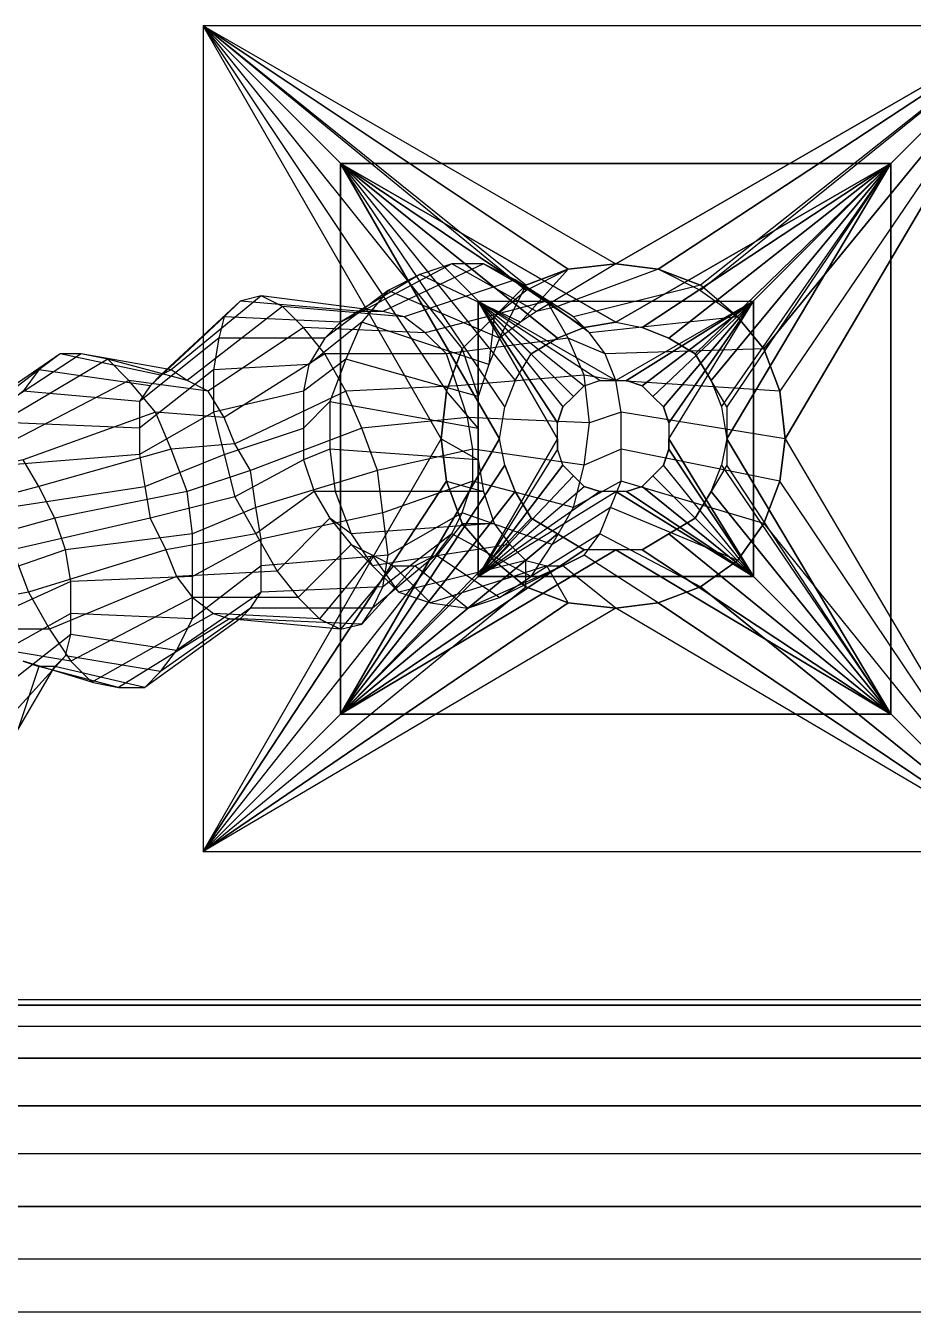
# Model space of a CAD drawing. Header units: metres. Extents: x 114 to 218, y 8 to 180.
# Drawn here: x 173.38 to 175.96, y 133.37 to 137.108 of the extents above; entities that cross this region are included whole.
import ezdxf

# ---------------------------------------------------------------- set-up
doc = ezdxf.new("R2010")
doc.units = ezdxf.units.M
doc.header["$MEASUREMENT"] = 0
for name, color, linetype in [('M-SA2S-ADist', 7, 'Continuous'), ('M-SA2S-Flex', 7, 'Continuous'), ('M-SA2S-Round', 7, 'Continuous')]:
    doc.layers.add(name, color=color, linetype=linetype)

msp = doc.modelspace()

# ---------------------------------------------------------------- linework, layer by layer
at = {"layer": 'M-SA2S-ADist', "color": 3, "true_color": 0x00ff00}
for points in [[(176.295, 134.708), (176.295, 137.1075), (173.8955, 137.1075), (173.8955, 134.708), (176.295, 134.708), (175.0953, 135.4156)], [(174.5877, 135.9078), (173.8955, 137.1075), (173.8955, 134.708), (174.5877, 135.9078)], [(176.295, 137.1075), (173.8955, 137.1075), (175.0953, 136.4154)], [(175.0953, 136.4154), (174.9568, 136.4), (173.8955, 137.1075), (175.0953, 136.4154)], [(174.603, 136.0462), (174.5877, 135.9078), (173.8955, 137.1075), (174.603, 136.0462)], [(173.8955, 137.1075), (174.9568, 136.4), (175.0953, 136.4154)], [(174.8338, 136.3385), (173.8955, 137.1075), (174.6492, 136.1693), (174.603, 136.0462)], [(174.8338, 136.3538), (173.8955, 137.1075), (174.603, 136.0462), (174.6492, 136.1693)], [(173.8955, 137.1075), (174.7415, 136.2616)], [(173.8955, 137.1075), (174.6492, 136.1693), (174.7415, 136.2616), (173.8955, 137.1075)], [(173.8955, 137.1075), (173.8955, 137.1075)], [(173.8955, 137.1075), (173.8955, 137.1075)], [(175.2183, 136.4), (175.0953, 136.4154), (176.295, 137.1075), (175.2183, 136.4)], [(175.2183, 136.4), (176.295, 137.1075), (175.0953, 136.4154), (175.2183, 136.4)], [(175.5721, 136.0462), (175.526, 136.1693), (176.295, 137.1075), (175.3414, 136.3385), (175.2183, 136.4)], [(176.295, 137.1075), (175.3414, 136.3538), (175.2183, 136.4)], [(176.295, 137.1075), (175.449, 136.2616), (175.3414, 136.3538)], [(175.449, 136.2616), (176.295, 137.1075)], [(176.295, 137.1075), (175.526, 136.1693), (175.5721, 136.0462)], [(175.5875, 135.9078), (176.295, 137.1075), (175.5721, 136.0462), (175.5875, 135.9078), (176.295, 134.708), (175.5721, 135.7847)], [(176.295, 137.1075), (175.5721, 136.0462), (175.5875, 135.9078), (175.5721, 135.7847)], [(176.295, 137.1075), (175.5875, 135.9078), (176.295, 134.708), (176.295, 137.1075)], [(174.2954, 136.7076), (174.2954, 135.1079), (175.8951, 135.1079), (175.8951, 136.7076), (174.2954, 136.7076)], [(175.8951, 135.1079), (174.2954, 135.1079), (174.2954, 136.7076), (175.8951, 136.7076), (175.8951, 135.1079)], [(175.8951, 136.7076), (175.4183, 135.9078), (175.8951, 135.1079), (175.0953, 135.5847), (174.2954, 135.1079), (174.7569, 135.9078), (174.2954, 136.7076), (175.0953, 136.2462), (175.8951, 136.7076)], [(174.2954, 136.7076), (174.7569, 135.9078), (174.2954, 135.1079), (175.0953, 135.5847), (175.8951, 135.1079), (175.4183, 135.9078), (175.8951, 136.7076), (175.0953, 136.2462), (174.2954, 136.7076)], [(174.7723, 135.8309), (174.7569, 135.9078), (174.7723, 136), (174.2954, 136.7076), (174.803, 136.077), (174.7723, 136)], [(174.803, 136.077), (174.8492, 136.1539), (174.2954, 136.7076), (174.9261, 136.2), (174.8492, 136.1539)], [(174.9261, 136.2), (175.003, 136.2308), (174.2954, 136.7076), (175.003, 136.2308), (175.0953, 136.2462), (175.003, 136.2308), (174.9261, 136.2), (174.2954, 136.7076), (174.8492, 136.1539), (174.9261, 136.2)], [(174.803, 136.077), (174.7723, 136), (174.2954, 136.7076), (174.803, 136.077), (174.8492, 136.1539)], [(174.2954, 136.7076), (174.2954, 136.7076)], [(174.2954, 136.7076), (174.2954, 136.7076)], [(175.0953, 136.2462), (175.1722, 136.2308), (175.8951, 136.7076), (175.2491, 136.2), (175.1722, 136.2308)], [(175.8951, 136.7076), (175.1722, 136.2308), (175.2491, 136.2)], [(175.2491, 136.2), (175.326, 136.1539), (175.8951, 136.7076), (175.3721, 136.077), (175.326, 136.1539)], [(175.326, 136.1539), (175.2491, 136.2), (175.8951, 136.7076), (175.326, 136.1539), (175.3721, 136.077)], [(175.3721, 136.077), (175.4029, 136), (175.8951, 136.7076)], [(175.4183, 136), (175.3721, 136.077), (175.8951, 136.7076), (175.4183, 136), (175.4183, 135.9078), (175.4183, 135.8309)], [(175.8951, 136.7076), (175.8951, 136.7076)], [(175.8951, 136.7076), (175.8951, 136.7076)], [(174.6492, 136.1693), (174.7415, 136.2616), (174.8338, 136.3385), (174.9568, 136.4)], [(174.9568, 136.4), (174.8338, 136.3538), (174.9568, 136.4), (175.0953, 136.4154), (175.2183, 136.4), (175.3414, 136.3538)], [(174.9568, 136.4), (174.9568, 136.4)], [(174.9568, 136.4), (174.9568, 136.4)], [(174.9568, 136.4), (174.9568, 136.4)], [(175.0953, 136.4154), (175.0953, 136.4154)], [(175.0953, 136.4154), (175.0953, 136.4154)], [(175.0953, 136.4154), (175.0953, 136.4154)], [(175.2183, 136.4), (175.2183, 136.4)], [(175.2183, 136.4), (175.2183, 136.4)], [(175.2183, 136.4), (175.2183, 136.4)], [(174.8338, 136.3538), (174.7415, 136.2616), (174.8338, 136.3538)], [(174.8338, 136.3538), (174.8338, 136.3538)], [(174.8338, 136.3538), (174.8338, 136.3538)], [(175.449, 136.2616), (175.3414, 136.3538)], [(175.3414, 136.3538), (175.3414, 136.3538)], [(175.3414, 136.3538), (175.3414, 136.3538)], [(174.8338, 136.3385), (174.8338, 136.3385)], [(175.3414, 136.3385), (175.449, 136.2616), (175.526, 136.1693)], [(175.3414, 136.3385), (175.3414, 136.3385)], [(174.9261, 135.877), (174.9261, 135.9078), (174.9261, 135.9539), (174.6953, 136.3077), (174.9415, 136), (174.9261, 135.9539)], [(174.9415, 136), (174.9722, 136.0308), (174.6953, 136.3077), (175.003, 136.0616), (174.9722, 136.0308)], [(175.003, 136.0616), (175.0491, 136.077), (174.6953, 136.3077)], [(175.4952, 135.5078), (175.2491, 135.9078), (175.4952, 136.3077), (175.0953, 136.077), (174.6953, 136.3077), (174.9261, 135.9078), (174.6953, 135.5078), (175.0953, 135.754), (175.4952, 135.5078)], [(174.6953, 136.3077), (174.6953, 135.5078), (175.4952, 135.5078), (175.4952, 136.3077)], [(175.4952, 135.5078), (174.6953, 135.5078), (174.6953, 136.3077), (175.4952, 136.3077), (175.4952, 135.5078)], [(174.9261, 135.9078), (174.9261, 135.877), (174.6953, 135.5078), (174.9261, 135.9078), (174.6953, 136.3077), (174.9261, 135.9539)], [(174.6953, 136.3077), (174.9415, 136)], [(175.0491, 136.077), (174.6953, 136.3077), (175.003, 136.0616)], [(174.9722, 136.0308), (174.6953, 136.3077)], [(175.0953, 136.077), (174.6953, 136.3077), (175.4952, 136.3077), (175.0953, 136.077)], [(174.6953, 136.3077), (174.6953, 136.3077)], [(174.6953, 136.3077), (174.6953, 136.3077)], [(175.0491, 136.077), (175.0953, 136.077), (175.126, 136.077), (175.4952, 136.3077), (175.1722, 136.0616), (175.126, 136.077)], [(175.126, 136.077), (175.1722, 136.0616), (175.4952, 136.3077), (175.126, 136.077)], [(175.1722, 136.0616), (175.2029, 136.0308), (175.4952, 136.3077), (175.2337, 136), (175.2029, 136.0308)], [(175.4952, 136.3077), (175.2491, 135.9539), (175.2337, 136), (175.4952, 136.3077), (175.2029, 136.0308)], [(175.2337, 136), (175.2491, 135.9539), (175.4952, 136.3077)], [(175.2491, 135.9078), (175.4952, 136.3077)], [(175.4952, 136.3077), (175.4952, 136.3077)], [(175.4952, 136.3077), (175.4952, 136.3077)], [(174.603, 136.0462), (174.5877, 135.9078), (174.603, 136.0462), (174.6492, 136.1693), (174.7415, 136.2616)], [(174.7415, 136.2616), (174.7415, 136.2616)], [(174.7415, 136.2616), (174.7415, 136.2616)], [(174.7415, 136.2616), (174.7415, 136.2616)], [(175.0953, 136.2462), (175.1722, 136.2308)], [(175.0953, 136.2462), (175.0953, 136.2462)], [(175.0953, 136.2462), (175.0953, 136.2462)], [(175.526, 136.1693), (175.449, 136.2616), (175.526, 136.1693)], [(175.449, 136.2616), (175.449, 136.2616)], [(175.449, 136.2616), (175.449, 136.2616)], [(175.449, 136.2616), (175.449, 136.2616)], [(175.003, 136.2308), (175.003, 136.2308)], [(175.1722, 136.2308), (175.1722, 136.2308)], [(175.1722, 136.2308), (175.1722, 136.2308)], [(174.6492, 136.1693), (174.6492, 136.1693)], [(174.6492, 136.1693), (174.6492, 136.1693)], [(174.6492, 136.1693), (174.6492, 136.1693)], [(174.9261, 136.2), (174.9261, 136.2)], [(174.9261, 136.2), (174.9261, 136.2)], [(175.2491, 136.2), (175.2491, 136.2)], [(175.2491, 136.2), (175.2491, 136.2)], [(175.526, 136.1693), (175.5721, 136.0462), (175.5875, 135.9078), (175.5721, 135.7847)], [(175.526, 136.1693), (175.526, 136.1693)], [(175.526, 136.1693), (175.526, 136.1693)], [(175.526, 136.1693), (175.526, 136.1693)], [(174.8492, 136.1539), (174.8492, 136.1539)], [(174.8492, 136.1539), (174.8492, 136.1539)], [(175.326, 136.1539), (175.326, 136.1539)], [(175.326, 136.1539), (175.326, 136.1539)], [(174.803, 136.077), (174.803, 136.077)], [(174.803, 136.077), (174.803, 136.077)], [(174.9261, 135.9078), (174.9261, 135.9539), (174.9415, 136), (174.9722, 136.0308), (175.003, 136.0616), (175.0491, 136.077), (175.0953, 136.077), (175.126, 136.077)], [(175.003, 136.0616), (175.003, 136.0616)], [(175.003, 136.0616), (175.003, 136.0616)], [(175.0491, 136.077), (175.0491, 136.077)], [(175.0491, 136.077), (175.0491, 136.077)], [(175.0953, 136.077), (175.0953, 136.077)], [(175.0953, 136.077), (175.0953, 136.077)], [(175.126, 136.077), (175.126, 136.077)], [(175.126, 136.077), (175.126, 136.077)], [(175.1722, 136.0616), (175.2029, 136.0308), (175.2337, 136)], [(175.1722, 136.0616), (175.1722, 136.0616)], [(175.1722, 136.0616), (175.1722, 136.0616)], [(175.3721, 136.077), (175.3721, 136.077)], [(175.3721, 136.077), (175.3721, 136.077)], [(174.603, 136.0462), (174.603, 136.0462)], [(174.603, 136.0462), (174.603, 136.0462)], [(174.603, 136.0462), (174.603, 136.0462)], [(174.9722, 136.0308), (174.9722, 136.0308)], [(174.9722, 136.0308), (174.9722, 136.0308)], [(175.2029, 136.0308), (175.2029, 136.0308)], [(175.2029, 136.0308), (175.2029, 136.0308)], [(175.5721, 136.0462), (175.5721, 136.0462)], [(175.5721, 136.0462), (175.5721, 136.0462)], [(175.5721, 136.0462), (175.5721, 136.0462)], [(175.5721, 136.0462), (175.5721, 136.0462)], [(174.7723, 135.8309), (174.803, 135.754), (174.2954, 135.1079), (174.7723, 135.8309), (174.7569, 135.9078), (174.7723, 136)], [(174.7723, 136), (174.7723, 136)], [(174.7723, 136), (174.7723, 136)], [(174.9415, 136), (174.9415, 136)], [(174.9415, 136), (174.9415, 136)], [(175.2337, 136), (175.2337, 136)], [(175.2337, 136), (175.2337, 136)], [(175.4029, 136), (175.4183, 135.9078), (175.4029, 135.8309), (175.8951, 135.1079), (175.3721, 135.754), (175.4029, 135.8309)], [(175.4029, 136), (175.4029, 136)], [(175.4183, 136), (175.4183, 136)], [(174.9261, 135.9539), (174.9261, 135.9539)], [(174.9261, 135.9539), (174.9261, 135.9539)], [(175.2491, 135.9539), (175.2491, 135.9078), (175.2491, 135.877), (175.4952, 135.5078), (175.2337, 135.8309), (175.2491, 135.877)], [(175.2491, 135.9539), (175.2491, 135.9078)], [(175.2491, 135.9539), (175.2491, 135.9539)], [(175.2491, 135.9539), (175.2491, 135.9539)], [(174.5877, 135.9078), (174.603, 135.7847), (173.8955, 134.708), (174.5877, 135.9078)], [(176.295, 134.708), (175.2183, 135.4309), (175.0953, 135.4156), (174.9568, 135.4309), (173.8955, 134.708), (174.603, 135.7847), (174.5877, 135.9078)], [(174.603, 135.7847), (174.6492, 135.6617), (174.603, 135.7847), (174.5877, 135.9078)], [(174.5877, 135.9078), (174.5877, 135.9078)], [(174.5877, 135.9078), (174.5877, 135.9078)], [(174.5877, 135.9078), (174.5877, 135.9078)], [(174.7569, 135.9078), (174.7569, 135.9078)], [(174.7569, 135.9078), (174.7569, 135.9078)], [(174.9261, 135.9078), (174.9261, 135.9078)], [(174.9261, 135.9078), (174.9261, 135.9078)], [(175.2491, 135.877), (175.2491, 135.9078), (175.4952, 135.5078), (175.2491, 135.877)], [(175.2491, 135.9078), (175.2491, 135.9078)], [(175.2491, 135.9078), (175.2491, 135.9078)], [(175.4183, 135.9078), (175.4183, 135.9078)], [(175.4183, 135.9078), (175.4183, 135.9078)], [(175.5875, 135.9078), (175.5721, 135.7847)], [(175.5875, 135.9078), (175.5875, 135.9078)], [(175.5875, 135.9078), (175.5875, 135.9078)], [(175.5875, 135.9078), (175.5875, 135.9078)], [(174.9415, 135.8309), (174.9261, 135.877), (174.6953, 135.5078)], [(174.9415, 135.8309), (174.9261, 135.877)], [(174.9261, 135.877), (174.9261, 135.877)], [(174.9261, 135.877), (174.9261, 135.877)], [(175.2491, 135.877), (175.2337, 135.8309)], [(175.2491, 135.877), (175.2491, 135.877)], [(175.2491, 135.877), (175.2491, 135.877)], [(174.803, 135.754), (174.7723, 135.8309), (174.2954, 135.1079)], [(175.003, 135.7693), (174.9722, 135.8001), (174.6953, 135.5078), (174.9415, 135.8309), (174.9722, 135.8001)], [(174.9722, 135.8001), (174.9415, 135.8309), (174.6953, 135.5078)], [(174.7723, 135.8309), (174.7723, 135.8309)], [(174.7723, 135.8309), (174.7723, 135.8309)], [(174.9415, 135.8309), (174.9415, 135.8309)], [(174.9415, 135.8309), (174.9415, 135.8309)], [(175.1722, 135.7693), (175.2029, 135.8001), (175.4952, 135.5078), (175.2337, 135.8309), (175.2029, 135.8001)], [(175.2337, 135.8309), (175.2029, 135.8001), (175.4952, 135.5078)], [(175.2337, 135.8309), (175.2337, 135.8309)], [(175.2337, 135.8309), (175.2337, 135.8309)], [(175.8951, 135.1079), (175.4183, 135.8309), (175.3721, 135.754)], [(175.4029, 135.8309), (175.4029, 135.8309)], [(175.4183, 135.8309), (175.4183, 135.8309)], [(174.9722, 135.8001), (174.6953, 135.5078), (175.003, 135.7693)], [(175.126, 135.754), (175.0953, 135.754), (175.0491, 135.754), (175.003, 135.7693), (174.9722, 135.8001)], [(174.9722, 135.8001), (174.9722, 135.8001)], [(174.9722, 135.8001), (174.9722, 135.8001)], [(175.2029, 135.8001), (175.1722, 135.7693)], [(175.2029, 135.8001), (175.2029, 135.8001)], [(175.2029, 135.8001), (175.2029, 135.8001)], [(174.603, 135.7847), (174.6492, 135.6617), (173.8955, 134.708), (174.8338, 135.4771), (174.9568, 135.4309)], [(174.603, 135.7847), (174.603, 135.7847)], [(174.603, 135.7847), (174.603, 135.7847)], [(174.603, 135.7847), (174.603, 135.7847)], [(175.126, 135.754), (175.0953, 135.754), (175.0491, 135.754), (174.6953, 135.5078), (175.003, 135.7693), (175.0491, 135.754)], [(175.003, 135.7693), (175.003, 135.7693)], [(175.003, 135.7693), (175.003, 135.7693)], [(175.126, 135.754), (175.4952, 135.5078), (175.1722, 135.7693), (175.126, 135.754)], [(175.126, 135.754), (175.1722, 135.7693), (175.4952, 135.5078), (175.126, 135.754)], [(175.1722, 135.7693), (175.1722, 135.7693)], [(175.1722, 135.7693), (175.1722, 135.7693)], [(175.449, 135.554), (175.526, 135.6617), (175.5721, 135.7847)], [(175.5721, 135.7847), (175.526, 135.6617), (176.295, 134.708)], [(175.526, 135.6617), (176.295, 134.708), (175.5721, 135.7847), (175.526, 135.6617)], [(175.5721, 135.7847), (175.5721, 135.7847)], [(175.5721, 135.7847), (175.5721, 135.7847)], [(175.5721, 135.7847), (175.5721, 135.7847)], [(174.9261, 135.6309), (174.8492, 135.677), (174.2954, 135.1079), (174.803, 135.754), (174.8492, 135.677)], [(174.8492, 135.677), (174.9261, 135.6309), (174.2954, 135.1079), (174.8492, 135.677), (174.803, 135.754)], [(175.0491, 135.754), (174.6953, 135.5078), (175.0953, 135.754)], [(174.803, 135.754), (174.803, 135.754)], [(174.803, 135.754), (174.803, 135.754)], [(175.0491, 135.754), (175.0491, 135.754)], [(175.0491, 135.754), (175.0491, 135.754)], [(175.4952, 135.5078), (175.0953, 135.754)], [(175.0953, 135.754), (175.0953, 135.754)], [(175.0953, 135.754), (175.0953, 135.754)], [(175.126, 135.754), (175.126, 135.754)], [(175.126, 135.754), (175.126, 135.754)], [(175.3721, 135.754), (175.326, 135.677), (175.8951, 135.1079), (175.2491, 135.6309), (175.326, 135.677)], [(175.326, 135.677), (175.3721, 135.754), (175.8951, 135.1079), (175.326, 135.677), (175.2491, 135.6309)], [(175.3721, 135.754), (175.3721, 135.754)], [(175.3721, 135.754), (175.3721, 135.754)], [(174.6492, 135.6617), (173.8955, 134.708), (174.8338, 135.4771), (174.9568, 135.4309)], [(174.6492, 135.6617), (174.7415, 135.554), (174.6492, 135.6617)], [(174.8338, 135.4771), (174.7415, 135.554), (174.6492, 135.6617)], [(174.6492, 135.6617), (174.6492, 135.6617)], [(174.6492, 135.6617), (174.6492, 135.6617)], [(174.6492, 135.6617), (174.6492, 135.6617)], [(174.8492, 135.677), (174.8492, 135.677)], [(174.8492, 135.677), (174.8492, 135.677)], [(175.326, 135.677), (175.326, 135.677)], [(175.326, 135.677), (175.326, 135.677)], [(175.526, 135.6617), (175.449, 135.554), (175.3414, 135.4771)], [(175.526, 135.6617), (175.449, 135.554), (176.295, 134.708)], [(175.526, 135.6617), (175.526, 135.6617)], [(175.526, 135.6617), (175.526, 135.6617)], [(175.526, 135.6617), (175.526, 135.6617)], [(175.1722, 135.5847), (175.0953, 135.5847), (175.003, 135.5847), (174.2954, 135.1079), (174.9261, 135.6309), (175.003, 135.5847)], [(174.2954, 135.1079), (175.003, 135.5847), (174.9261, 135.6309)], [(174.9261, 135.6309), (174.9261, 135.6309)], [(174.9261, 135.6309), (174.9261, 135.6309)], [(175.1722, 135.5847), (175.2491, 135.6309), (175.8951, 135.1079), (175.1722, 135.5847), (175.0953, 135.5847), (175.003, 135.5847)], [(175.2491, 135.6309), (175.1722, 135.5847), (175.8951, 135.1079)], [(175.2491, 135.6309), (175.2491, 135.6309)], [(175.2491, 135.6309), (175.2491, 135.6309)], [(175.003, 135.5847), (175.003, 135.5847)], [(175.003, 135.5847), (175.003, 135.5847)], [(175.0953, 135.5847), (175.0953, 135.5847)], [(175.0953, 135.5847), (175.0953, 135.5847)], [(175.1722, 135.5847), (175.1722, 135.5847)], [(175.1722, 135.5847), (175.1722, 135.5847)], [(174.7415, 135.554), (173.8955, 134.708)], [(173.8955, 134.708), (174.7415, 135.554)], [(174.7415, 135.554), (174.8338, 135.4771), (174.7415, 135.554)], [(174.7415, 135.554), (174.7415, 135.554)], [(174.7415, 135.554), (174.7415, 135.554)], [(174.7415, 135.554), (174.7415, 135.554)], [(176.295, 134.708), (175.449, 135.554), (175.3414, 135.4771)], [(175.449, 135.554), (175.3414, 135.4771)], [(175.449, 135.554), (175.449, 135.554)], [(175.449, 135.554), (175.449, 135.554)], [(175.449, 135.554), (175.449, 135.554)], [(174.6953, 135.5078), (174.6953, 135.5078)], [(174.6953, 135.5078), (174.6953, 135.5078)], [(175.4952, 135.5078), (175.4952, 135.5078)], [(175.4952, 135.5078), (175.4952, 135.5078)], [(175.0953, 135.4156), (174.9568, 135.4309), (174.8338, 135.4771)], [(174.8338, 135.4771), (174.8338, 135.4771)], [(174.8338, 135.4771), (174.8338, 135.4771)], [(174.8338, 135.4771), (174.8338, 135.4771)], [(175.0953, 135.4156), (175.2183, 135.4309), (175.3414, 135.4771)], [(175.2183, 135.4309), (175.3414, 135.4771), (176.295, 134.708)], [(176.295, 134.708), (175.3414, 135.4771), (175.2183, 135.4309)], [(175.3414, 135.4771), (175.3414, 135.4771)], [(175.3414, 135.4771), (175.3414, 135.4771)], [(175.3414, 135.4771), (175.3414, 135.4771)], [(174.9568, 135.4309), (175.0953, 135.4156), (173.8955, 134.708), (174.9568, 135.4309)], [(174.9568, 135.4309), (174.9568, 135.4309)], [(174.9568, 135.4309), (174.9568, 135.4309)], [(174.9568, 135.4309), (174.9568, 135.4309)], [(175.0953, 135.4156), (175.2183, 135.4309), (176.295, 134.708)], [(175.2183, 135.4309), (175.2183, 135.4309)], [(175.2183, 135.4309), (175.2183, 135.4309)], [(175.2183, 135.4309), (175.2183, 135.4309)], [(175.2183, 135.4309), (175.2183, 135.4309)], [(175.0953, 135.4156), (173.8955, 134.708), (176.295, 134.708), (175.0953, 135.4156)], [(175.0953, 135.4156), (175.0953, 135.4156)], [(175.0953, 135.4156), (175.0953, 135.4156)], [(175.0953, 135.4156), (175.0953, 135.4156)], [(174.2954, 135.1079), (174.2954, 135.1079)], [(174.2954, 135.1079), (174.2954, 135.1079)], [(175.8951, 135.1079), (175.8951, 135.1079)], [(175.8951, 135.1079), (175.8951, 135.1079)], [(173.8955, 134.708), (173.8955, 134.708)], [(173.8955, 134.708), (173.8955, 134.708)]]:
    msp.add_lwpolyline(points, dxfattribs=at)
at = {"layer": 'M-SA2S-Flex', "color": 5, "true_color": 0x0000ff}
for points in [[(174.6184, 136.4154), (174.5261, 136.3846), (174.2954, 136.2462)], [(174.7107, 136.4154), (174.6184, 136.4154), (174.3569, 136.2769)], [(174.803, 136.3692), (174.7107, 136.4154), (174.4185, 136.2769)], [(174.9261, 136.2923), (174.8645, 136.2769), (174.6184, 136.4154)], [(174.6184, 136.4154), (174.6184, 136.4154)], [(174.9722, 136.2616), (174.9261, 136.2923), (174.7107, 136.4154)], [(174.7107, 136.4154), (174.7107, 136.4154)], [(174.9568, 136.4), (174.8338, 136.3538), (174.7569, 136.2)], [(175.0953, 136.4154), (174.9568, 136.4), (174.8184, 136.2462)], [(175.2183, 136.4), (175.0953, 136.4154), (174.8645, 136.2769)], [(175.3414, 136.3538), (175.2183, 136.4), (174.9261, 136.2923)], [(174.9568, 136.4), (174.9568, 136.4)], [(175.0953, 136.4154), (175.0953, 136.4154)], [(175.2183, 136.4), (175.2183, 136.4)], [(174.5261, 136.3846), (174.4339, 136.3385), (174.2493, 136.2)], [(174.8953, 136.3077), (174.803, 136.3692), (174.48, 136.2616)], [(174.8645, 136.2769), (174.8184, 136.2462), (174.5261, 136.3846)], [(174.5261, 136.3846), (174.5261, 136.3846)], [(174.8338, 136.3538), (174.7415, 136.2616), (174.7261, 136.1231)], [(175.0184, 136.2154), (174.9722, 136.2616), (174.803, 136.3692)], [(174.803, 136.3692), (174.803, 136.3692)], [(174.8338, 136.3538), (174.8338, 136.3538)], [(175.449, 136.2616), (175.3414, 136.3538), (174.9722, 136.2616)], [(175.3414, 136.3538), (175.3414, 136.3538)], [(174.0647, 136.3231), (174.0032, 136.3077), (173.7724, 136.0923)], [(174.1262, 136.2923), (174.0647, 136.3231), (173.8032, 136.1077)], [(174.48, 136.2616), (174.4185, 136.2769), (174.0647, 136.3231)], [(174.0647, 136.3231), (174.0647, 136.3231)], [(174.4339, 136.3385), (174.3569, 136.2462), (174.2031, 136.1231)], [(174.8184, 136.2462), (174.7569, 136.2), (174.4339, 136.3385)], [(174.4339, 136.3385), (174.4339, 136.3385)], [(174.0032, 136.3077), (173.957, 136.2616), (173.7417, 136.0616)], [(174.1877, 136.2308), (174.1262, 136.2923), (173.8493, 136.077)], [(174.4185, 136.2769), (174.3569, 136.2769), (174.0032, 136.3077)], [(174.0032, 136.3077), (174.0032, 136.3077)], [(174.5415, 136.2154), (174.48, 136.2616), (174.1262, 136.2923)], [(174.1262, 136.2923), (174.1262, 136.2923)], [(174.9568, 136.2), (174.8953, 136.3077), (174.5415, 136.2154)], [(175.0645, 136.1539), (175.0184, 136.2154), (174.8953, 136.3077)], [(174.8953, 136.3077), (174.8953, 136.3077)], [(174.9261, 136.2923), (174.9261, 136.2923)], [(173.957, 136.2616), (173.9416, 136.2), (173.7109, 136.0154)], [(174.2954, 136.2462), (174.2493, 136.2), (173.9416, 136.2)], [(174.3569, 136.2769), (174.2954, 136.2462), (173.957, 136.2616)], [(173.957, 136.2616), (173.957, 136.2616)], [(174.3569, 136.2462), (174.3108, 136.1385), (174.1877, 136.0462)], [(174.2954, 136.2462), (174.2954, 136.2462)], [(174.3569, 136.2769), (174.3569, 136.2769)], [(174.7569, 136.2), (174.7261, 136.1231), (174.3569, 136.2462)], [(174.3569, 136.2462), (174.3569, 136.2462)], [(174.4185, 136.2769), (174.4185, 136.2769)], [(174.48, 136.2616), (174.48, 136.2616)], [(174.7415, 136.2616), (174.6492, 136.1693), (174.6953, 136.0308)], [(174.7415, 136.2616), (174.7415, 136.2616)], [(174.8184, 136.2462), (174.8184, 136.2462)], [(174.8645, 136.2769), (174.8645, 136.2769)], [(174.9722, 136.2616), (174.9722, 136.2616)], [(175.526, 136.1693), (175.449, 136.2616), (175.0184, 136.2154)], [(175.449, 136.2616), (175.449, 136.2616)], [(174.2493, 136.1539), (174.1877, 136.2308), (173.9109, 136.0462)], [(174.603, 136.1539), (174.5415, 136.2154), (174.1877, 136.2308)], [(174.1877, 136.2308), (174.1877, 136.2308)], [(174.5415, 136.2154), (174.5415, 136.2154)], [(175.0184, 136.2154), (175.0184, 136.2154)], [(173.9416, 136.2), (173.9263, 136.1077), (173.7109, 135.9385)], [(174.2493, 136.2), (174.2031, 136.1231), (173.9263, 136.1077)], [(173.9416, 136.2), (173.9416, 136.2)], [(174.2493, 136.2), (174.2493, 136.2)], [(175.003, 136.0923), (174.9568, 136.2), (174.603, 136.1539)], [(174.6492, 136.1693), (174.603, 136.0462)], [(174.6492, 136.1693), (174.6492, 136.1693)], [(174.7569, 136.2), (174.7569, 136.2)], [(175.0953, 136.077), (175.0645, 136.1539), (174.9568, 136.2)], [(174.9568, 136.2), (174.9568, 136.2)], [(175.5721, 136.0462), (175.526, 136.1693), (175.0645, 136.1539)], [(175.526, 136.1693), (175.526, 136.1693)], [(173.4802, 136.1539), (173.4187, 136.1077), (173.1572, 135.9078)], [(173.5417, 136.1539), (173.4802, 136.1539), (173.1879, 135.9539)], [(173.6186, 136.1385), (173.5417, 136.1539), (173.2341, 135.9539)], [(173.6801, 136.077), (173.6186, 136.1385), (173.2802, 135.9385)], [(173.8032, 136.1077), (173.7724, 136.0923), (173.4802, 136.1539)], [(173.4802, 136.1539), (173.4802, 136.1539)], [(173.8493, 136.077), (173.8032, 136.1077), (173.5417, 136.1539)], [(173.5417, 136.1539), (173.5417, 136.1539)], [(173.9109, 136.0462), (173.8493, 136.077), (173.6186, 136.1385)], [(173.6186, 136.1385), (173.6186, 136.1385)], [(174.3108, 136.0462), (174.2493, 136.1539), (173.957, 135.9693)], [(174.6338, 136.0616), (174.603, 136.1539), (174.2493, 136.1539)], [(174.2493, 136.1539), (174.2493, 136.1539)], [(174.3108, 136.1385), (174.2646, 136.0154)], [(174.7261, 136.1231), (174.6953, 136.0308), (174.3108, 136.1385)], [(174.3108, 136.1385), (174.3108, 136.1385)], [(174.603, 136.1539), (174.603, 136.1539)], [(175.0645, 136.1539), (175.0645, 136.1539)], [(173.4187, 136.1077), (173.3725, 136.0462), (173.1418, 135.8616)], [(173.7724, 136.0923), (173.7417, 136.0616), (173.4187, 136.1077)], [(173.4187, 136.1077), (173.4187, 136.1077)], [(173.9263, 136.1077), (173.9263, 135.9847), (173.7109, 135.8616)], [(173.7724, 136.0923), (173.7724, 136.0923)], [(173.8032, 136.1077), (173.8032, 136.1077)], [(174.2031, 136.1231), (174.1877, 136.0462), (173.9263, 135.9847)], [(173.9263, 136.1077), (173.9263, 136.1077)], [(174.2031, 136.1231), (174.2031, 136.1231)], [(175.0184, 135.9539), (175.003, 136.0923), (174.6338, 136.0616)], [(174.7261, 136.1231), (174.7261, 136.1231)], [(175.1106, 135.9847), (175.0953, 136.077), (175.003, 136.0923)], [(175.003, 136.0923), (175.003, 136.0923)], [(173.7571, 135.9847), (173.6801, 136.077), (173.3264, 135.8924)], [(173.7417, 136.0616), (173.7109, 136.0154), (173.3725, 136.0462)], [(173.957, 135.9693), (173.9109, 136.0462), (173.6801, 136.077)], [(173.6801, 136.077), (173.6801, 136.077)], [(173.7417, 136.0616), (173.7417, 136.0616)], [(173.8493, 136.077), (173.8493, 136.077)], [(174.6646, 135.9693), (174.6338, 136.0616), (174.3108, 136.0462)], [(174.6338, 136.0616), (174.6338, 136.0616)], [(175.5875, 135.9078), (175.5721, 136.0462), (175.0953, 136.077)], [(175.0953, 136.077), (175.0953, 136.077)], [(173.9109, 136.0462), (173.9109, 136.0462)], [(174.3569, 135.9385), (174.3108, 136.0462), (173.9878, 135.8924)], [(174.1877, 136.0462), (174.1877, 135.9385)], [(174.1877, 136.0462), (174.1877, 136.0462)], [(174.6953, 135.9385), (174.603, 136.0462), (174.5877, 135.9078), (174.6953, 135.8462), (174.7107, 135.754), (174.28, 135.754)], [(174.3108, 136.0462), (174.3108, 136.0462)], [(174.603, 136.0462), (174.603, 136.0462)], [(174.6953, 136.0308), (174.6953, 135.9385)], [(174.6953, 136.0308), (174.6953, 136.0308)], [(175.5721, 136.0462), (175.5721, 136.0462)], [(173.7109, 136.0154), (173.7109, 135.9385), (173.3418, 135.9539)], [(173.8032, 135.877), (173.7571, 135.9847), (173.3725, 135.8462)], [(173.7109, 136.0154), (173.7109, 136.0154)], [(173.9878, 135.8924), (173.957, 135.9693), (173.7571, 135.9847)], [(173.7571, 135.9847), (173.7571, 135.9847)], [(173.9263, 135.9847), (173.957, 135.8616)], [(173.9263, 135.9847), (173.9263, 135.9847)], [(174.1877, 135.9385), (174.2646, 136.0154), (174.2646, 135.877), (174.1877, 135.8462), (174.2185, 135.754), (174.0493, 135.6309)], [(174.2646, 136.0154), (174.6953, 135.9385), (174.6953, 135.8462), (174.2646, 135.877), (174.28, 135.754), (174.2185, 135.754)], [(174.2646, 136.0154), (174.2646, 136.0154)], [(175.1106, 135.877), (175.1106, 135.9847), (175.0184, 135.9539)], [(175.5721, 135.7847), (175.5875, 135.9078), (175.1106, 135.9847)], [(175.1106, 135.9847), (175.1106, 135.9847)], [(173.957, 135.9693), (173.957, 135.9693)], [(174.68, 135.877), (174.6646, 135.9693), (174.3569, 135.9385)], [(175.003, 135.8309), (175.0184, 135.9539), (174.6646, 135.9693)], [(174.6646, 135.9693), (174.6646, 135.9693)], [(175.0184, 135.9539), (175.0184, 135.9539)], [(173.7109, 135.9385), (173.7109, 135.8616), (173.3264, 135.8309)], [(173.7109, 135.9385), (173.7109, 135.9385)], [(173.957, 135.8616), (174.1877, 135.9385), (174.1877, 135.8462), (173.9878, 135.7386), (174.0493, 135.6309), (173.7878, 135.5847)], [(174.4031, 135.8155), (174.3569, 135.9385), (174.0339, 135.8155)], [(174.1877, 135.9385), (174.1877, 135.9385)], [(174.3569, 135.9385), (174.3569, 135.9385)], [(174.5877, 135.9078), (174.603, 135.7847), (174.7107, 135.754)], [(174.5877, 135.9078), (174.5877, 135.9078)], [(174.6953, 135.9385), (174.6953, 135.9385)], [(175.5875, 135.9078), (175.5875, 135.9078)], [(173.8493, 135.754), (173.8032, 135.877), (173.4187, 135.7693)], [(174.0339, 135.8155), (173.9878, 135.8924), (173.8032, 135.877)], [(173.8032, 135.877), (173.8032, 135.877)], [(173.9878, 135.8924), (173.9878, 135.8924)], [(174.2646, 135.877), (174.2646, 135.877)], [(174.68, 135.7847), (174.68, 135.877), (174.4031, 135.8155)], [(174.9722, 135.7078), (175.003, 135.8309), (174.68, 135.877)], [(174.68, 135.877), (174.68, 135.877)], [(175.1106, 135.7847), (175.1106, 135.877), (175.003, 135.8309)], [(175.526, 135.6617), (175.5721, 135.7847), (175.1106, 135.877)], [(175.1106, 135.877), (175.1106, 135.877)], [(173.4187, 135.7693), (173.3725, 135.8462), (172.8803, 135.7386)], [(173.7263, 135.7693), (173.957, 135.8616), (173.9878, 135.7386), (173.7417, 135.677), (173.7878, 135.5847), (173.3879, 135.4617)], [(173.7109, 135.8616), (173.7263, 135.7693)], [(173.7109, 135.8616), (173.7109, 135.8616)], [(173.957, 135.8616), (173.957, 135.8616)], [(174.1877, 135.8462), (174.1877, 135.8462)], [(174.6953, 135.8462), (174.6953, 135.8462)], [(175.003, 135.8309), (175.003, 135.8309)], [(174.0493, 135.7078), (174.0339, 135.8155), (173.8493, 135.754)], [(174.0339, 135.8155), (174.0339, 135.8155)], [(174.4185, 135.6924), (174.4031, 135.8155), (174.0493, 135.7078)], [(174.4031, 135.8155), (174.4031, 135.8155)], [(173.4648, 135.677), (173.4187, 135.7693), (172.9572, 135.6463)], [(173.3264, 135.7078), (173.7263, 135.7693), (173.7417, 135.677), (173.3418, 135.5847), (173.3879, 135.4617), (173.2187, 135.4309)], [(173.4187, 135.7693), (173.4187, 135.7693)], [(173.7263, 135.7693), (173.7263, 135.7693)], [(174.6492, 135.6924), (174.68, 135.7847), (174.4185, 135.6924)], [(174.603, 135.7847), (174.6492, 135.6617), (174.7415, 135.6617)], [(174.603, 135.7847), (174.603, 135.7847)], [(174.9107, 135.6001), (174.9722, 135.7078), (174.68, 135.7847)], [(174.68, 135.7847), (174.68, 135.7847)], [(175.0799, 135.7078), (175.1106, 135.7847), (174.9722, 135.7078)], [(175.449, 135.554), (175.526, 135.6617), (175.1106, 135.7847)], [(175.1106, 135.7847), (175.1106, 135.7847)], [(175.5721, 135.7847), (175.5721, 135.7847)], [(173.8647, 135.6309), (173.8493, 135.754), (173.4648, 135.677)], [(173.8493, 135.754), (173.8493, 135.754)], [(173.9878, 135.7386), (173.9878, 135.7386)], [(174.2185, 135.754), (174.2646, 135.677), (174.1108, 135.5232)], [(174.2185, 135.754), (174.2185, 135.754)], [(174.28, 135.754), (174.3262, 135.6309), (174.2646, 135.677)], [(174.28, 135.754), (174.28, 135.754)], [(174.7107, 135.754), (174.7415, 135.6617), (174.3262, 135.6309)], [(174.7107, 135.754), (174.7107, 135.754)], [(174.0647, 135.6155), (174.0493, 135.7078), (173.8647, 135.6309)], [(174.0493, 135.7078), (174.0493, 135.7078)], [(174.4339, 135.5694), (174.4185, 135.6924), (174.0647, 135.6155)], [(174.4185, 135.6924), (174.4185, 135.6924)], [(174.6184, 135.6309), (174.6492, 135.6924), (174.4339, 135.5694)], [(174.8492, 135.5078), (174.9107, 135.6001), (174.6492, 135.6924)], [(174.6492, 135.6924), (174.6492, 135.6924)], [(175.0491, 135.6309), (175.0799, 135.7078), (174.9107, 135.6001)], [(174.9722, 135.7078), (174.9722, 135.7078)], [(175.3414, 135.4771), (175.449, 135.554), (175.0799, 135.7078)], [(175.0799, 135.7078), (175.0799, 135.7078)], [(173.4956, 135.5847), (173.4648, 135.677), (173.0187, 135.554)], [(173.4648, 135.677), (173.4648, 135.677)], [(173.7417, 135.677), (173.7417, 135.677)], [(174.2646, 135.677), (174.3262, 135.6001), (174.1724, 135.4463)], [(174.2646, 135.677), (174.2646, 135.677)], [(174.7415, 135.6617), (174.7876, 135.6001), (174.3877, 135.5386)], [(174.6492, 135.6617), (174.7415, 135.554), (174.7876, 135.6001)], [(174.6492, 135.6617), (174.6492, 135.6617)], [(174.7415, 135.6617), (174.7415, 135.6617)], [(175.526, 135.6617), (175.526, 135.6617)], [(173.8647, 135.5078), (173.8647, 135.6309), (173.4956, 135.5847)], [(174.0493, 135.6309), (174.1108, 135.5232), (173.8186, 135.5078)], [(173.8647, 135.6309), (173.8647, 135.6309)], [(174.0647, 135.5386), (174.0647, 135.6155), (173.8647, 135.5078)], [(174.0493, 135.6309), (174.0493, 135.6309)], [(174.0647, 135.6155), (174.0647, 135.6155)], [(174.3262, 135.6309), (174.3877, 135.5386), (174.3262, 135.6001)], [(174.3262, 135.6309), (174.3262, 135.6309)], [(174.5723, 135.5694), (174.6184, 135.6309), (174.4185, 135.4771)], [(174.7569, 135.4463), (174.8492, 135.5078), (174.6184, 135.6309)], [(174.6184, 135.6309), (174.6184, 135.6309)], [(175.003, 135.5694), (175.0491, 135.6309), (174.8492, 135.5078)], [(175.2183, 135.4309), (175.3414, 135.4771), (175.0491, 135.6309)], [(175.0491, 135.6309), (175.0491, 135.6309)], [(173.5109, 135.4925), (173.4956, 135.5847), (173.0956, 135.4463)], [(173.7878, 135.5847), (173.8186, 135.5078), (173.4494, 135.354)], [(173.4956, 135.5847), (173.4956, 135.5847)], [(173.7878, 135.5847), (173.7878, 135.5847)], [(174.4185, 135.4771), (174.4339, 135.5694), (174.0647, 135.5386)], [(174.3262, 135.6001), (174.3877, 135.5694), (174.2339, 135.3848)], [(174.3877, 135.5694), (174.4492, 135.5386), (174.2954, 135.354)], [(174.3262, 135.6001), (174.3262, 135.6001)], [(174.3877, 135.5386), (174.4646, 135.4617), (174.3877, 135.5694)], [(174.5108, 135.5386), (174.5723, 135.5694), (174.3877, 135.4156)], [(174.3877, 135.5694), (174.3877, 135.5694)], [(174.4339, 135.5694), (174.4339, 135.5694)], [(174.7876, 135.6001), (174.8338, 135.554), (174.4646, 135.4617)], [(174.6646, 135.4156), (174.7569, 135.4463), (174.5723, 135.5694)], [(174.5723, 135.5694), (174.5723, 135.5694)], [(174.9415, 135.5386), (175.003, 135.5694), (174.7569, 135.4463)], [(174.7876, 135.6001), (174.7876, 135.6001)], [(174.9107, 135.6001), (174.9107, 135.6001)], [(175.0953, 135.4156), (175.2183, 135.4309), (175.003, 135.5694)], [(175.003, 135.5694), (175.003, 135.5694)], [(174.0647, 135.4617), (174.0647, 135.5386), (173.8647, 135.3848)], [(174.0647, 135.5386), (174.0647, 135.5386)], [(174.4492, 135.5386), (174.5108, 135.5386), (174.3569, 135.3694)], [(174.3877, 135.5386), (174.3877, 135.5386)], [(174.4646, 135.4617), (174.5569, 135.4309), (174.4492, 135.5386)], [(174.4492, 135.5386), (174.4492, 135.5386)], [(174.5569, 135.4309), (174.6646, 135.4156), (174.5108, 135.5386)], [(174.5108, 135.5386), (174.5108, 135.5386)], [(174.8338, 135.554), (174.8953, 135.5386), (174.5569, 135.4309)], [(174.8953, 135.5386), (174.9415, 135.5386), (174.6646, 135.4156)], [(174.7415, 135.554), (174.8338, 135.4771), (174.8338, 135.554)], [(174.7415, 135.554), (174.7415, 135.554)], [(174.8338, 135.554), (174.8338, 135.554)], [(174.8338, 135.4771), (174.9568, 135.4309), (174.8953, 135.5386)], [(174.8953, 135.5386), (174.8953, 135.5386)], [(174.9568, 135.4309), (175.0953, 135.4156), (174.9415, 135.5386)], [(174.9415, 135.5386), (174.9415, 135.5386)], [(175.449, 135.554), (175.449, 135.554)], [(173.8186, 135.5078), (173.8647, 135.4463), (173.5109, 135.2617)], [(173.8647, 135.3848), (173.8647, 135.5078), (173.5109, 135.4925)], [(173.8186, 135.5078), (173.8186, 135.5078)], [(174.1108, 135.5232), (174.1724, 135.4463), (173.8647, 135.4463)], [(173.8647, 135.5078), (173.8647, 135.5078)], [(174.1108, 135.5232), (174.1108, 135.5232)], [(174.8492, 135.5078), (174.8492, 135.5078)], [(173.5109, 135.4002), (173.5109, 135.4925), (173.1725, 135.3387)], [(173.3879, 135.4617), (173.4494, 135.354), (173.2648, 135.354)], [(173.3879, 135.4617), (173.3879, 135.4617)], [(173.5109, 135.4925), (173.5109, 135.4925)], [(174.0339, 135.4156), (174.0647, 135.4617), (173.8186, 135.2925)], [(174.3877, 135.4156), (174.4185, 135.4771), (174.0647, 135.4617)], [(174.0647, 135.4617), (174.0647, 135.4617)], [(174.4185, 135.4771), (174.4185, 135.4771)], [(174.4646, 135.4617), (174.4646, 135.4617)], [(174.8338, 135.4771), (174.8338, 135.4771)], [(175.3414, 135.4771), (175.3414, 135.4771)], [(173.8647, 135.4463), (173.9263, 135.4002), (173.5725, 135.2002)], [(173.8647, 135.4463), (173.8647, 135.4463)], [(174.1724, 135.4463), (174.2339, 135.3848), (173.9263, 135.4002)], [(174.1724, 135.4463), (174.1724, 135.4463)], [(174.5569, 135.4309), (174.5569, 135.4309)], [(174.7569, 135.4463), (174.7569, 135.4463)], [(174.9568, 135.4309), (174.9568, 135.4309)], [(175.2183, 135.4309), (175.2183, 135.4309)], [(173.5109, 135.3387), (173.5109, 135.4002), (173.2341, 135.2464)], [(173.8186, 135.2925), (173.8647, 135.3848), (173.5109, 135.4002)], [(173.5109, 135.4002), (173.5109, 135.4002)], [(173.9263, 135.4002), (173.9724, 135.3848), (173.6494, 135.1848)], [(173.9724, 135.3848), (174.0032, 135.3848), (173.7263, 135.1848)], [(174.0032, 135.3848), (174.0339, 135.4156), (173.7724, 135.231)], [(173.8647, 135.3848), (173.8647, 135.3848)], [(173.9263, 135.4002), (173.9263, 135.4002)], [(174.2339, 135.3848), (174.2954, 135.354), (173.9724, 135.3848)], [(173.9724, 135.3848), (173.9724, 135.3848)], [(174.2954, 135.354), (174.3569, 135.3694), (174.0032, 135.3848)], [(174.0032, 135.3848), (174.0032, 135.3848)], [(174.3569, 135.3694), (174.3877, 135.4156), (174.0339, 135.4156)], [(174.0339, 135.4156), (174.0339, 135.4156)], [(174.2339, 135.3848), (174.2339, 135.3848)], [(174.3877, 135.4156), (174.3877, 135.4156)], [(174.6646, 135.4156), (174.6646, 135.4156)], [(175.0953, 135.4156), (175.0953, 135.4156)], [(173.4494, 135.354), (173.5109, 135.2617), (173.3264, 135.2925)], [(173.4494, 135.354), (173.4494, 135.354)], [(174.2954, 135.354), (174.2954, 135.354)], [(174.3569, 135.3694), (174.3569, 135.3694)], [(173.4956, 135.2771), (173.5109, 135.3387), (173.2956, 135.1694)], [(173.7724, 135.231), (173.8186, 135.2925), (173.5109, 135.3387)], [(173.5109, 135.3387), (173.5109, 135.3387)], [(173.4648, 135.2464), (173.4956, 135.2771), (173.3418, 135.1079)], [(173.7263, 135.1848), (173.7724, 135.231), (173.4956, 135.2771)], [(173.4956, 135.2771), (173.4956, 135.2771)], [(173.8186, 135.2925), (173.8186, 135.2925)], [(173.3725, 135.2617), (173.4187, 135.2464), (173.3571, 135.0618), (173.4648, 135.2464), (173.4187, 135.2464)], [(173.5109, 135.2617), (173.5725, 135.2002), (173.3725, 135.2617)], [(173.5725, 135.2002), (173.6494, 135.1848), (173.4187, 135.2464)], [(173.4187, 135.2464), (173.4187, 135.2464)], [(173.6494, 135.1848), (173.7263, 135.1848), (173.4648, 135.2464)], [(173.4648, 135.2464), (173.4648, 135.2464)], [(173.5109, 135.2617), (173.5109, 135.2617)], [(173.5725, 135.2002), (173.5725, 135.2002)], [(173.7724, 135.231), (173.7724, 135.231)], [(173.6494, 135.1848), (173.6494, 135.1848)], [(173.7263, 135.1848), (173.7263, 135.1848)]]:
    msp.add_lwpolyline(points, dxfattribs=at)
at = {"layer": 'M-SA2S-Round', "color": 5, "true_color": 0x0000ff}
for points in [[(176.5873, 134.2773), (170.5884, 134.2773)], [(176.5873, 134.2619), (170.5884, 134.2619)], [(170.5884, 134.2619), (176.5873, 134.2619)], [(176.5873, 134.2004), (170.5884, 134.2004)], [(176.5873, 134.2004), (170.5884, 134.2004)], [(176.5873, 134.1081), (170.5884, 134.1081)], [(170.5884, 134.1081), (176.5873, 134.1081)], [(176.5873, 133.9697), (170.5884, 133.9697)], [(170.5884, 133.9697), (176.5873, 133.9697)], [(170.5884, 133.8312), (176.5873, 133.8312)], [(170.5884, 133.8312), (176.5873, 133.8312)], [(176.5873, 133.6774), (170.5884, 133.6774)], [(170.5884, 133.6774), (176.5873, 133.6774)], [(176.5873, 133.5236), (170.5884, 133.5236)], [(176.5873, 133.5236), (170.5884, 133.5236)], [(176.5873, 133.3698), (170.5884, 133.3698)], [(176.5873, 133.3698), (170.5884, 133.3698)]]:
    msp.add_lwpolyline(points, dxfattribs=at)

doc.saveas('drawing.dxf')
